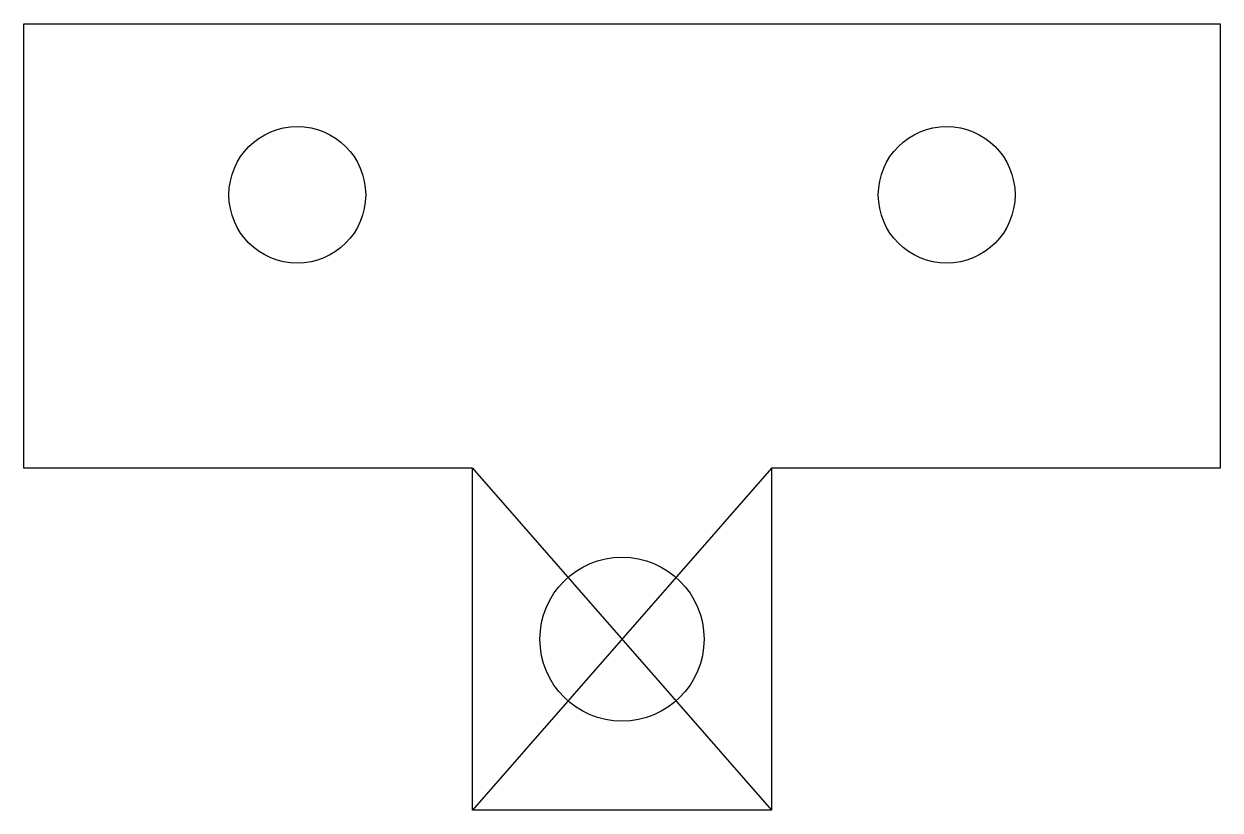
# Model space of a CAD drawing. Header units: millimetres. Extents: x -35 to 0, y 0 to 23.
import ezdxf

# ---------------------------------------------------------------- set-up
doc = ezdxf.new("R2010")
doc.units = ezdxf.units.MM
doc.layers.get('0').update_dxf_attribs({"linetype": 'CONTINUOUS'})

msp = doc.modelspace()

# ---------------------------------------------------------------- linework, layer by layer
for p, q in [((-21.875, 10), (-13.125, 0)), ((-13.125, 10), (-21.875, 0))]:
    msp.add_line(p, q)
msp.add_lwpolyline([(-35, 23), (0, 23), (0, 10), (-13.125, 10), (-13.125, 0), (-21.875, 0), (-21.875, 10), (-35, 10)], close=True)
for centre, radius in [((-27, 18), 2), ((-8, 18), 2), ((-17.5, 5), 2.4)]:
    msp.add_circle(centre, radius)

doc.saveas('drawing.dxf')
